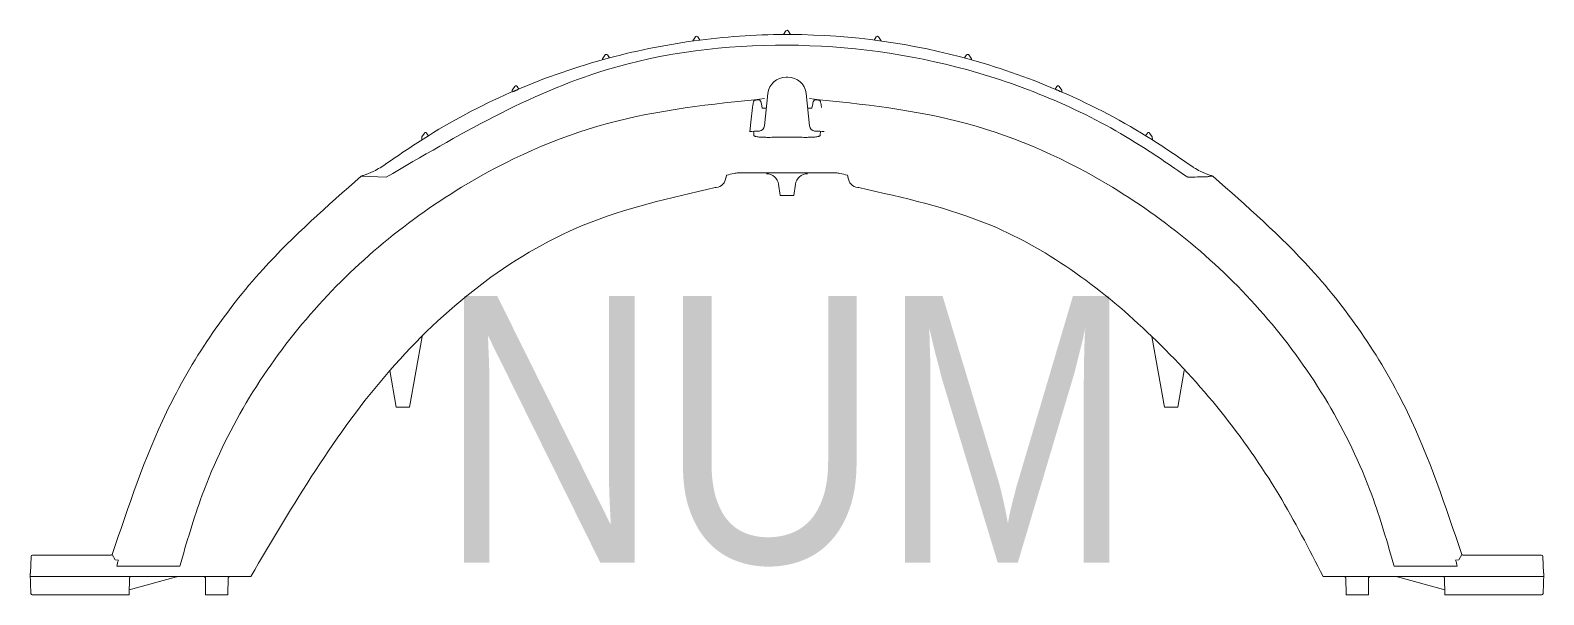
# Model space of a CAD drawing. Header units: inches. Extents: x 1 to 35, y 0 to 12.7.
import ezdxf
from ezdxf.enums import TextEntityAlignment as Align

# ---------------------------------------------------------------- set-up
doc = ezdxf.new("R2010")
doc.units = ezdxf.units.IN
doc.header["$MEASUREMENT"] = 0
doc.layers.add('SEPTICAD', color=7, linetype='Continuous')
doc.styles.add('SEPTICAD', font='ARIALN.TTF')

msp = doc.modelspace()

# ---------------------------------------------------------------- linework, layer by layer
at = {"lineweight": 5}
for p, q in [((17.925, 12.602), (17.979, 12.684)), ((18.084, 12.602), (18.03, 12.684)), ((15.888, 12.456), (15.889, 12.463)), ((15.889, 12.463), (15.947, 12.55)), ((15.997, 12.55), (16.046, 12.477)), ((20.012, 12.55), (19.964, 12.477)), ((20.12, 12.463), (20.063, 12.55)), ((20.121, 12.456), (20.12, 12.463)), ((13.855, 12.033), (13.856, 12.054)), ((13.856, 12.054), (13.914, 12.141)), ((13.965, 12.141), (14.009, 12.075)), ((22.044, 12.141), (22, 12.075)), ((22.153, 12.054), (22.095, 12.141)), ((22.154, 12.033), (22.153, 12.054)), ((18.005, 11.644), (17.986, 11.644)), ((18.005, 11.644), (18.024, 11.644)), ((11.822, 11.307), (11.824, 11.348)), ((11.824, 11.348), (11.882, 11.435)), ((11.932, 11.435), (11.973, 11.373)), ((17.499, 10.544), (17.576, 11.275)), ((18.51, 10.544), (18.433, 11.275)), ((24.077, 11.435), (24.036, 11.373)), ((24.186, 11.348), (24.128, 11.435)), ((24.188, 11.307), (24.186, 11.348)), ((17.288, 11.126), (17.304, 11.126)), ((17.428, 11.044), (17.443, 10.948)), ((17.48, 10.948), (17.542, 10.948)), ((18.529, 10.948), (18.467, 10.948)), ((18.582, 11.044), (18.566, 10.948)), ((18.722, 11.126), (18.705, 11.126)), ((9.788, 10.232), (9.791, 10.297)), ((9.791, 10.297), (9.849, 10.384)), ((9.9, 10.384), (9.939, 10.325)), ((26.11, 10.384), (26.07, 10.325)), ((26.218, 10.297), (26.16, 10.384)), ((26.222, 10.232), (26.218, 10.297)), ((8.992, 9.39), (8.43, 9.415)), ((16.633, 9.389), (16.647, 9.439)), ((16.908, 9.493), (19.101, 9.493)), ((17.854, 8.984), (17.817, 9.234)), ((18.155, 8.984), (18.193, 9.234)), ((19.377, 9.389), (19.362, 9.439)), ((17.854, 8.984), (18.005, 8.984)), ((18.155, 8.984), (18.005, 8.984)), ((9.516, 4.218), (9.8, 5.812)), ((26.209, 5.812), (26.493, 4.218)), ((9.216, 4.218), (9.072, 5.044)), ((26.793, 4.218), (26.937, 5.044)), ((9.516, 4.218), (9.216, 4.218)), ((26.493, 4.218), (26.793, 4.218)), ((1.006, 0.86), (0.986, 0.487)), ((2.802, 0.889), (1.036, 0.889)), ((2.893, 0.783), (2.828, 0.902)), ((2.893, 0.783), (2.966, 0.779)), ((33.116, 0.783), (33.044, 0.779)), ((33.116, 0.783), (33.181, 0.902)), ((33.208, 0.889), (34.973, 0.889)), ((35.004, 0.86), (35.023, 0.487)), ((1, 0.029), (0.984, 0.478)), ((5.944, 0.407), (0.987, 0.407)), ((4.347, 0.641), (2.931, 0.641)), ((3.215, 0.377), (3.208, 0)), ((3.21, 0.11), (4.276, 0.406)), ((4.929, 0), (4.923, 0.377)), ((5.436, 0.377), (5.43, 0)), ((30.065, 0.407), (35.022, 0.407)), ((30.573, 0.377), (30.579, 0)), ((31.08, 0), (31.087, 0.377)), ((31.662, 0.641), (33.078, 0.641)), ((32.799, 0.11), (31.733, 0.406)), ((32.794, 0.377), (32.801, 0)), ((35.009, 0.029), (35.025, 0.478)), ((1.04, 0), (1.03, 0)), ((1.04, 0), (3.208, 0)), ((4.929, 0), (5.43, 0)), ((31.08, 0), (30.579, 0)), ((32.801, 0), (34.969, 0)), ((34.969, 0), (34.979, 0))]:
    msp.add_line(p, q, dxfattribs=at)
at = {"lineweight": 5, "flags": 128}
for points in [[(17.166, 10.415), (17.191, 10.63), (17.229, 10.96)], [(17.255, 11.098), (17.254, 11.097), (17.254, 11.093)], [(18.755, 11.098), (18.755, 11.097), (18.755, 11.093)]]:
    msp.add_lwpolyline(points, dxfattribs=at)
at = {"lineweight": 5}
for centre, radius, start, end in [((18.005, 12.667), 0.0305, 90, 146.3099), ((18.005, 12.667), 0.0305, 33.6901, 90), ((15.972, 12.533), 0.0305, 33.6901, 146.3099), ((20.037, 12.533), 0.0305, 33.6901, 146.3099), ((13.94, 12.124), 0.0305, 33.6901, 146.3099), ((22.07, 12.124), 0.0305, 33.6901, 146.3099), ((17.986, 11.232), 0.412, 90, 174), ((18.024, 11.232), 0.412, 6, 90), ((11.907, 11.418), 0.0305, 33.6901, 146.3099), ((24.102, 11.418), 0.0305, 33.6901, 146.3099), ((9.874, 10.367), 0.0305, 33.6901, 146.3099), ((17.373, 10.558), 0.127, 272.9697, 354), ((18.636, 10.558), 0.127, 186, 267.0303), ((26.135, 10.367), 0.0305, 33.6901, 146.3099), ((7.808, 11.349), 2.033, 296.3022, 305.6479), ((28.201, 11.349), 2.033, 239.025, 243.6978), ((16.375, 9.416), 0.259, 278.0835, 354), ((17.54, 9.192), 0.279, 8.6, 90), ((18.469, 9.192), 0.279, 90, 171.4), ((19.634, 9.416), 0.259, 186, 261.9165), ((1.036, 0.859), 0.0305, 90, 177), ((2.797, 0.935), 0.0455, 276.3406, 314.4548), ((33.213, 0.935), 0.0455, 225.5452, 263.6594), ((34.973, 0.859), 0.0305, 3, 90), ((0.956, 0.488), 0.0305, 339.8847, 357), ((3.245, 0.376), 0.0305, 90, 179), ((4.284, 0.377), 0.0295, 97.0952, 105.5), ((4.892, 0.376), 0.0305, 1, 90), ((31.117, 0.376), 0.0305, 90, 179), ((31.725, 0.377), 0.0295, 74.5, 82.9048), ((31.731, 0.389), 0.0179, 65.0654, 85.0369), ((31.737, 0.393), 0.0133, 54.7868, 89.2252), ((32.764, 0.376), 0.0305, 1, 90), ((35.054, 0.488), 0.0305, 183, 200.1153), ((1.03, 0.03), 0.0305, 182, 270), ((34.979, 0.03), 0.0305, 270, 358)]:
    msp.add_arc(centre, radius, start, end, dxfattribs=at)
for points in [[(8.993, 9.698), (9.939, 10.325), (14.009, 12.075), (16.046, 12.477), (18.084, 12.602), (22.154, 12.033), (24.188, 11.307), (26.222, 10.232), (27.155, 9.607)], [(8.992, 9.39), (13.938, 11.804), (18.005, 12.362), (22.071, 11.804), (25.839, 10.176), (27.017, 9.39)], [(17.495, 11.159), (13.965, 10.599), (10.685, 9.165), (7.187, 6.194), (4.852, 2.244), (4.347, 0.641)], [(18.514, 11.159), (22.044, 10.599), (25.324, 9.165), (28.822, 6.194), (31.157, 2.244), (31.662, 0.641)], [(8.43, 9.415), (6.223, 7.326), (4.051, 4.109), (2.828, 0.902)], [(27.579, 9.415), (29.787, 7.326), (31.958, 4.109), (33.181, 0.902)], [(5.944, 0.407), (9.072, 5.044), (13.421, 8.311), (16.389, 9.157)], [(19.62, 9.157), (22.588, 8.311), (26.209, 5.812), (29.064, 2.255), (30.065, 0.407)]]:
    msp.add_spline(points, degree=3, dxfattribs=at)
for points, knots in [([(11.917, 11.348), (11.911, 11.345), (11.906, 11.343), (11.894, 11.338), (11.888, 11.336), (11.877, 11.331), (11.871, 11.329), (11.861, 11.324), (11.856, 11.322), (11.851, 11.32)], [0, 0, 0, 0, 0.25, 0.25, 0.5, 0.5, 0.75, 0.75, 1, 1, 1, 1]), ([(11.953, 11.364), (11.948, 11.362), (11.943, 11.36), (11.931, 11.354), (11.924, 11.351), (11.917, 11.348)], [0, 0, 0, 0, 0.5, 0.5, 1, 1, 1, 1]), ([(24.056, 11.364), (24.061, 11.362), (24.066, 11.36), (24.079, 11.354), (24.085, 11.351), (24.092, 11.348)], [0, 0, 0, 0, 0.5, 0.5, 1, 1, 1, 1]), ([(24.092, 11.348), (24.098, 11.345), (24.104, 11.343), (24.115, 11.338), (24.121, 11.336), (24.133, 11.331), (24.138, 11.329), (24.149, 11.324), (24.154, 11.322), (24.158, 11.32)], [0, 0, 0, 0, 0.25, 0.25, 0.5, 0.5, 0.75, 0.75, 1, 1, 1, 1]), ([(17.229, 10.96), (17.23, 10.973), (17.232, 10.985), (17.236, 11.01), (17.238, 11.022), (17.242, 11.045), (17.244, 11.056), (17.249, 11.075), (17.251, 11.084), (17.254, 11.093)], [0, 0, 0, 0, 0.25, 0.25, 0.5, 0.5, 0.75, 0.75, 1, 1, 1, 1]), ([(17.255, 11.098), (17.256, 11.101), (17.258, 11.107), (17.264, 11.116), (17.272, 11.123), (17.28, 11.126), (17.286, 11.126), (17.288, 11.126)], [0, 0, 0, 0, 0.256303, 0.467651, 0.676237, 0.891825, 1, 1, 1, 1]), ([(17.304, 11.126), (17.311, 11.128), (17.323, 11.132), (17.341, 11.131), (17.348, 11.129), (17.352, 11.129)], [0, 0, 0, 0, 0.396759, 0.697678, 1, 1, 1, 1]), ([(17.352, 11.129), (17.356, 11.131), (17.36, 11.132), (17.369, 11.133), (17.373, 11.133), (17.381, 11.131), (17.384, 11.129), (17.392, 11.125), (17.395, 11.122), (17.402, 11.114), (17.405, 11.11), (17.411, 11.1), (17.414, 11.094), (17.421, 11.075), (17.425, 11.061), (17.428, 11.044)], [0, 0, 0, 0, 0.125, 0.125, 0.25, 0.25, 0.375, 0.375, 0.5, 0.5, 0.625, 0.625, 0.75, 0.75, 1, 1, 1, 1]), ([(17.443, 10.948), (17.444, 10.948), (17.447, 10.948), (17.452, 10.948), (17.455, 10.948), (17.461, 10.948), (17.465, 10.948), (17.473, 10.948), (17.477, 10.948), (17.48, 10.948)], [0, 0, 0, 0, 0.25, 0.25, 0.5, 0.5, 0.75, 0.75, 1, 1, 1, 1]), ([(18.566, 10.948), (18.565, 10.948), (18.563, 10.948), (18.558, 10.948), (18.555, 10.948), (18.548, 10.948), (18.544, 10.948), (18.537, 10.948), (18.533, 10.948), (18.529, 10.948)], [0, 0, 0, 0, 0.25, 0.25, 0.5, 0.5, 0.75, 0.75, 1, 1, 1, 1]), ([(18.657, 11.129), (18.653, 11.131), (18.649, 11.132), (18.641, 11.133), (18.637, 11.133), (18.629, 11.131), (18.625, 11.129), (18.618, 11.125), (18.614, 11.122), (18.607, 11.114), (18.604, 11.11), (18.598, 11.1), (18.596, 11.094), (18.588, 11.075), (18.584, 11.061), (18.582, 11.044)], [0, 0, 0, 0, 0.125, 0.125, 0.25, 0.25, 0.375, 0.375, 0.5, 0.5, 0.625, 0.625, 0.75, 0.75, 1, 1, 1, 1]), ([(18.705, 11.126), (18.698, 11.128), (18.686, 11.132), (18.668, 11.131), (18.661, 11.129), (18.657, 11.129)], [0, 0, 0, 0, 0.396759, 0.697678, 1, 1, 1, 1]), ([(18.755, 11.098), (18.753, 11.101), (18.751, 11.107), (18.746, 11.116), (18.738, 11.123), (18.729, 11.126), (18.723, 11.126), (18.722, 11.126)], [0, 0, 0, 0, 0.256303, 0.467651, 0.676237, 0.891825, 1, 1, 1, 1]), ([(18.781, 10.96), (18.779, 10.973), (18.777, 10.985), (18.774, 11.01), (18.772, 11.022), (18.767, 11.045), (18.765, 11.056), (18.76, 11.075), (18.758, 11.084), (18.755, 11.093)], [0, 0, 0, 0, 0.25, 0.25, 0.5, 0.5, 0.75, 0.75, 1, 1, 1, 1]), ([(17.166, 10.42), (17.233, 10.424), (17.306, 10.429), (17.379, 10.43), (17.385, 10.431)], [0.6131008, 0.6131008, 0.6131008, 0.6131008, 0.9669722, 1, 1, 1, 1]), ([(17.252, 10.425), (17.253, 10.416), (17.254, 10.407), (17.255, 10.397), (17.255, 10.397), (17.255, 10.396), (17.255, 10.396), (17.256, 10.38), (17.258, 10.357), (17.261, 10.328)], [-0.634944, -0.634944, -0.634944, -0.634944, -0.039694, -0.039694, -0.039694, 0, 0, 0, 1, 1, 1, 1]), ([(17.261, 10.328), (17.262, 10.325), (17.264, 10.322), (17.273, 10.317), (17.276, 10.316), (17.284, 10.313), (17.288, 10.311), (17.304, 10.307), (17.316, 10.305), (17.346, 10.3), (17.363, 10.298), (17.4, 10.294), (17.42, 10.293), (17.453, 10.291), (17.464, 10.291), (17.487, 10.29), (17.511, 10.289), (17.535, 10.289), (17.56, 10.288), (17.573, 10.288), (17.612, 10.288), (17.638, 10.289), (17.664, 10.29)], [0, 0, 0, 0, 0.125, 0.125, 0.1875, 0.1875, 0.25, 0.25, 0.375, 0.375, 0.5, 0.5, 0.625, 0.625, 0.6875, 0.6875, 0.75, 0.8125, 0.8125, 0.875, 0.875, 1, 1, 1, 1]), ([(18.748, 10.328), (18.748, 10.325), (18.745, 10.322), (18.737, 10.317), (18.733, 10.316), (18.726, 10.313), (18.721, 10.311), (18.706, 10.307), (18.693, 10.305), (18.664, 10.3), (18.647, 10.298), (18.61, 10.294), (18.589, 10.293), (18.557, 10.291), (18.545, 10.291), (18.522, 10.29), (18.499, 10.289), (18.474, 10.289), (18.449, 10.288), (18.436, 10.288), (18.398, 10.288), (18.371, 10.289), (18.345, 10.29)], [0, 0, 0, 0, 0.125, 0.125, 0.1875, 0.1875, 0.25, 0.25, 0.375, 0.375, 0.5, 0.5, 0.625, 0.625, 0.6875, 0.6875, 0.75, 0.8125, 0.8125, 0.875, 0.875, 1, 1, 1, 1]), ([(18.843, 10.42), (18.776, 10.424), (18.704, 10.429), (18.631, 10.43), (18.624, 10.431)], [0.6131008, 0.6131008, 0.6131008, 0.6131008, 0.9669722, 1, 1, 1, 1]), ([(18.757, 10.425), (18.756, 10.416), (18.756, 10.407), (18.755, 10.397), (18.755, 10.397), (18.755, 10.396), (18.755, 10.396), (18.753, 10.38), (18.751, 10.357), (18.748, 10.328)], [-0.634944, -0.634944, -0.634944, -0.634944, -0.039694, -0.039694, -0.039694, 0, 0, 0, 1, 1, 1, 1]), ([(8.43, 9.415), (8.431, 9.415), (8.434, 9.416), (8.446, 9.42), (8.468, 9.427), (8.501, 9.439), (8.548, 9.456), (8.619, 9.485), (8.674, 9.511), (8.709, 9.527)], [0, 0, 0, 0, 0.014528, 0.098042, 0.177933, 0.279384, 0.433274, 0.647276, 1, 1, 1, 1]), ([(16.908, 9.493), (16.876, 9.488), (16.789, 9.472), (16.702, 9.452), (16.647, 9.439)], [0, 0, 0, 0, 0.362297, 1, 1, 1, 1]), ([(19.101, 9.493), (19.133, 9.488), (19.22, 9.472), (19.307, 9.452), (19.362, 9.439)], [0, 0, 0, 0, 0.362297, 1, 1, 1, 1]), ([(27.579, 9.415), (27.579, 9.415), (27.575, 9.416), (27.563, 9.42), (27.541, 9.427), (27.508, 9.439), (27.462, 9.456), (27.39, 9.485), (27.335, 9.511), (27.301, 9.527)], [0, 0, 0, 0, 0.014528, 0.098042, 0.177933, 0.279384, 0.433274, 0.647276, 1, 1, 1, 1]), ([(27.462, 9.404), (27.474, 9.407), (27.487, 9.409), (27.512, 9.412), (27.525, 9.412), (27.547, 9.414), (27.558, 9.414), (27.569, 9.414), (27.573, 9.414), (27.577, 9.414), (27.579, 9.414), (27.579, 9.414)], [0, 0, 0, 0, 0.25, 0.25, 0.5, 0.5, 0.75, 0.75, 0.875, 0.875, 1, 1, 1, 1]), ([(5.464, 0.407), (5.463, 0.407), (5.463, 0.407), (5.461, 0.406), (5.457, 0.405), (5.45, 0.402), (5.443, 0.396), (5.437, 0.387), (5.437, 0.38), (5.437, 0.377)], [0, 0, 0, 0, 0.154518, 0.210543, 0.269726, 0.411584, 0.606977, 0.815462, 1, 1, 1, 1]), ([(30.546, 0.407), (30.546, 0.407), (30.546, 0.407), (30.549, 0.406), (30.552, 0.405), (30.559, 0.402), (30.566, 0.396), (30.572, 0.387), (30.572, 0.38), (30.573, 0.377)], [0, 0, 0, 0, 0.154518, 0.210543, 0.269726, 0.411584, 0.606977, 0.815462, 1, 1, 1, 1]), ([(31.738, 0.405), (31.737, 0.405), (31.736, 0.405), (31.734, 0.406), (31.733, 0.406), (31.733, 0.406)], [0, 0, 0, 0, 0.5, 0.5, 1, 1, 1, 1])]:
    msp.add_open_spline(points, degree=3, knots=knots, dxfattribs=at)
for points in [[(17.664, 10.29), (17.778, 10.293), (17.891, 10.294), (18.005, 10.294)], [(18.345, 10.29), (18.232, 10.293), (18.118, 10.294), (18.005, 10.294)], [(27.462, 9.404), (27.313, 9.4), (27.165, 9.395), (27.017, 9.39)], [(16.389, 9.157), (16.397, 9.158), (16.404, 9.159), (16.411, 9.16)], [(19.62, 9.157), (19.613, 9.158), (19.605, 9.159), (19.598, 9.16)], [(2.966, 0.779), (2.954, 0.733), (2.942, 0.687), (2.931, 0.641)], [(33.044, 0.779), (33.055, 0.733), (33.067, 0.687), (33.078, 0.641)], [(1.02, 0.407), (1.019, 0.407), (1.019, 0.407), (1.019, 0.407)], [(31.744, 0.404), (31.742, 0.404), (31.74, 0.405), (31.738, 0.405)], [(34.99, 0.407), (34.99, 0.407), (34.99, 0.407), (34.991, 0.407)], [(1.038, 0), (1.037, 0), (1.037, 0), (1.037, 0)], [(34.972, 0), (34.972, 0), (34.972, 0), (34.972, 0)]]:
    msp.add_open_spline(points, degree=3, dxfattribs=at)

# ---------------------------------------------------------------- texts
at = {"layer": 'SEPTICAD', "style": 'SEPTICAD'}
msp.add_attdef('NUM', text='#', height=6, dxfattribs=at).set_placement((18, -1.082), align=Align.BOTTOM_CENTER)

doc.saveas('drawing.dxf')
